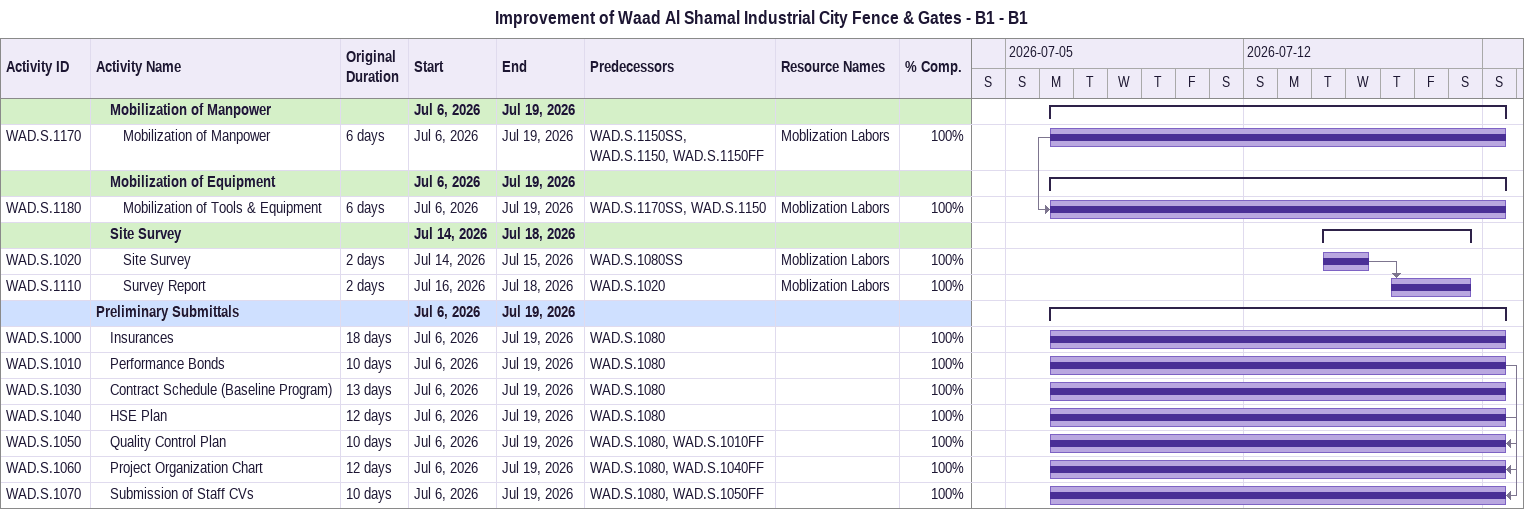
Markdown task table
Improvement of Waad Al Shamal Industrial City Fence & Gates - B1 - B1

| ID | Level | Task | Original duration | Start | Finish | Predecessors | Resources | % complete |
|---|---|---|---|---|---|---|---|---|
|  | 2 | **Mobilization of Manpower** |  | 2026-07-06 | 2026-07-19 |  |  |  |
| WAD.S.1170 | 3 | Mobilization of Manpower | 6d | 2026-07-06 | 2026-07-19 | WAD.S.1150SS, WAD.S.1150, WAD.S.1150FF | Moblization Labors | 100 |
|  | 2 | **Mobilization of Equipment** |  | 2026-07-06 | 2026-07-19 |  |  |  |
| WAD.S.1180 | 3 | Mobilization of Tools & Equipment | 6d | 2026-07-06 | 2026-07-19 | WAD.S.1170SS, WAD.S.1150 | Moblization Labors | 100 |
|  | 2 | **Site Survey** |  | 2026-07-14 | 2026-07-18 |  |  |  |
| WAD.S.1020 | 3 | Site Survey | 2d | 2026-07-14 | 2026-07-15 | WAD.S.1080SS | Moblization Labors | 100 |
| WAD.S.1110 | 3 | Survey Report | 2d | 2026-07-16 | 2026-07-18 | WAD.S.1020 | Moblization Labors | 100 |
|  | 1 | **Preliminary Submittals** |  | 2026-07-06 | 2026-07-19 |  |  |  |
| WAD.S.1000 | 2 | Insurances | 18d | 2026-07-06 | 2026-07-19 | WAD.S.1080 |  | 100 |
| WAD.S.1010 | 2 | Performance Bonds | 10d | 2026-07-06 | 2026-07-19 | WAD.S.1080 |  | 100 |
| WAD.S.1030 | 2 | Contract Schedule (Baseline Program) | 13d | 2026-07-06 | 2026-07-19 | WAD.S.1080 |  | 100 |
| WAD.S.1040 | 2 | HSE Plan | 12d | 2026-07-06 | 2026-07-19 | WAD.S.1080 |  | 100 |
| WAD.S.1050 | 2 | Quality Control Plan | 10d | 2026-07-06 | 2026-07-19 | WAD.S.1080, WAD.S.1010FF |  | 100 |
| WAD.S.1060 | 2 | Project Organization Chart | 12d | 2026-07-06 | 2026-07-19 | WAD.S.1080, WAD.S.1040FF |  | 100 |
| WAD.S.1070 | 2 | Submission of Staff CVs | 10d | 2026-07-06 | 2026-07-19 | WAD.S.1080, WAD.S.1050FF |  | 100 |
